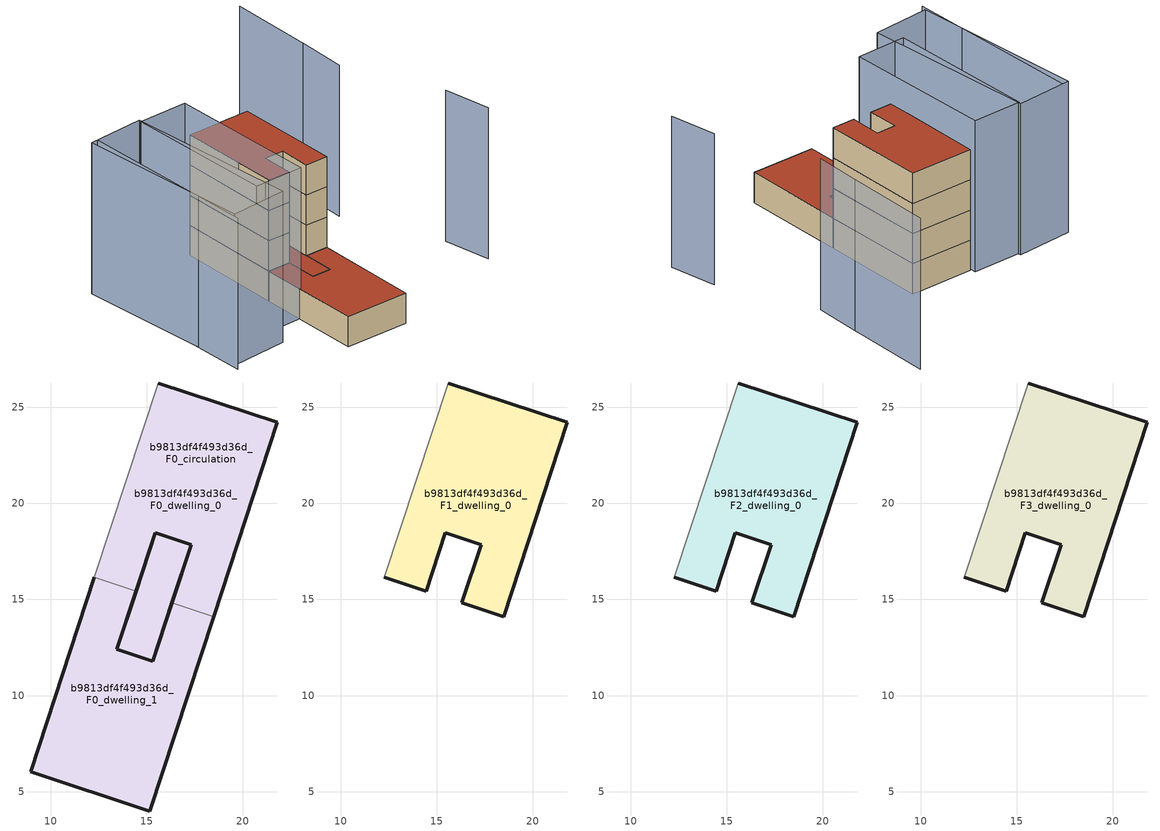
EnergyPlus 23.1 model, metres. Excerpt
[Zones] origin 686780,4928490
b9813df4f493d36d_F0_dwelling_0
 floor ground (EU_floor_Construction): 17.3,17.86 15.31,11.79 13.44,12.4 14.44,15.43 15.43,18.47 z0; 21.79,24.23 18.47,14.11 16.3,14.82 17.3,17.86 15.43,18.47 14.44,15.43 12.27,16.15 15.59,26.27 z0
 wall outside (EU_wall_Construction): 14.44,15.43 15.43,18.47 17.3,17.86 16.3,14.82 / 18.47,14.11 21.79,24.23 15.59,26.27 z0:3
 wall adiabatic (EU_wall_Construction): 15.59,26.27 12.27,16.15 z0:3
 wall to b9813df4f493d36d_F0_dwelling_1 (EU_wall_Construction): 12.27,16.15 14.44,15.43 / 16.3,14.82 18.47,14.11 z0:3
 roof outside (EU_floor_Construction): 15.31,11.79 17.3,17.86 15.43,18.47 14.44,15.43 13.44,12.4 z3
b9813df4f493d36d_F0_dwelling_1
 floor ground (EU_floor_Construction): 18.47,14.11 15.15,3.99 8.95,6.02 12.27,16.15 14.44,15.43 13.44,12.4 15.31,11.79 16.3,14.82 z0; 17.3,17.86 15.31,11.79 13.44,12.4 14.44,15.43 15.43,18.47 z0
 wall outside (EU_wall_Construction): 16.3,14.82 15.31,11.79 13.44,12.4 14.44,15.43 / 12.27,16.15 8.95,6.02 15.15,3.99 18.47,14.11 z0:3
 roof outside (EU_roof_Construction): 15.31,11.79 17.3,17.86 15.43,18.47 14.44,15.43 13.44,12.4 z3; 15.15,3.99 18.47,14.11 16.3,14.82 15.31,11.79 13.44,12.4 14.44,15.43 12.27,16.15 8.95,6.02 z3
b9813df4f493d36d_F0_circulation
 floor ground (EU_floor_Construction): 21.79,24.23 18.47,14.11 16.3,14.82 17.3,17.86 15.43,18.47 14.44,15.43 12.27,16.15 15.59,26.27 z0; 17.3,17.86 15.31,11.79 13.44,12.4 14.44,15.43 15.43,18.47 z0; 18.47,14.11 15.15,3.99 8.95,6.02 12.27,16.15 14.44,15.43 13.44,12.4 15.31,11.79 16.3,14.82 z0
 wall outside (EU_wall_Construction): 13.44,12.4 15.31,11.79 17.3,17.86 15.43,18.47 13.44,12.4 z0:3
 roof outside (EU_roof_Construction): 18.47,14.11 21.79,24.23 15.59,26.27 12.27,16.15 14.44,15.43 15.43,18.47 17.3,17.86 16.3,14.82 z3; 15.31,11.79 17.3,17.86 15.43,18.47 14.44,15.43 13.44,12.4 z3; 15.15,3.99 18.47,14.11 16.3,14.82 15.31,11.79 13.44,12.4 14.44,15.43 12.27,16.15 8.95,6.02 z3
b9813df4f493d36d_F1_dwelling_0
 floor to b9813df4f493d36d_F0_dwelling_0 (EU_floor_Construction): 21.79,24.23 18.47,14.11 16.3,14.82 17.3,17.86 15.43,18.47 14.44,15.43 12.27,16.15 15.59,26.27 z3
 wall outside (EU_wall_Construction): 12.27,16.15 14.44,15.43 15.43,18.47 17.3,17.86 16.3,14.82 18.47,14.11 21.79,24.23 15.59,26.27 z3:6
 wall adiabatic (EU_wall_Construction): 15.59,26.27 12.27,16.15 z3:6
b9813df4f493d36d_F2_dwelling_0
 floor to b9813df4f493d36d_F1_dwelling_0 (EU_floor_Construction): 21.79,24.23 18.47,14.11 16.3,14.82 17.3,17.86 15.43,18.47 14.44,15.43 12.27,16.15 15.59,26.27 z6
 wall outside (EU_wall_Construction): 12.27,16.15 14.44,15.43 15.43,18.47 17.3,17.86 16.3,14.82 18.47,14.11 21.79,24.23 15.59,26.27 z6:9
 wall adiabatic (EU_wall_Construction): 15.59,26.27 12.27,16.15 z6:9
b9813df4f493d36d_F3_dwelling_0
 floor to b9813df4f493d36d_F2_dwelling_0 (EU_floor_Construction): 21.79,24.23 18.47,14.11 16.3,14.82 17.3,17.86 15.43,18.47 14.44,15.43 12.27,16.15 15.59,26.27 z9
 wall outside (EU_wall_Construction): 12.27,16.15 14.44,15.43 15.43,18.47 17.3,17.86 16.3,14.82 18.47,14.11 21.79,24.23 15.59,26.27 z9:12
 wall adiabatic (EU_wall_Construction): 15.59,26.27 12.27,16.15 z9:12
 roof outside (EU_roof_Construction): 18.47,14.11 21.79,24.23 15.59,26.27 12.27,16.15 14.44,15.43 15.43,18.47 17.3,17.86 16.3,14.82 z12
shading: 28.36,18.93 30.01,23.6 / 28.72,3.93 29.43,8.7 / 5.99,29.72 0.58,12.1 / 29.95,23.41 32.78,31.81 / 10.73,28.28 15.58,26.79 / 15.58,26.79 11.09,12.19 / 11.09,12.19 6.24,13.68 / 6.24,13.68 10.73,28.28 / 1.01,12.67 5.3,29.94 / 5.3,29.94 10.93,28.54 / 10.93,28.54 6.65,11.27 / 6.65,11.27 1.01,12.67 z0:15
[Building]
EU S2 Campaign: North Axis=0; Terrain=City; Solar Distribution=FullExterior
[Site:Location]
Bologna: Latitude=44.5; Longitude=11.25; Time Zone=1; Elevation=37
[SizingPeriod:WeatherFileDays]
AnnualSizingPeriod: Begin Month=1; Begin Day of Month=1; End Month=12; End Day of Month=31; Day of Week for Start Day=Monday; Use Weather File Daylight Saving Period=No; Use Weather File Rain and Snow Indicators=No
[MATERIAL]
EU_InternalMass_Material: Roughness=MediumRough; Thickness=0.1; Conductivity=1; Density=1800; Specific Heat=900; Thermal Absorptance=0.9; Solar Absorptance=0.7; Visible Absorptance=0.7
[MATERIAL:NOMASS] Roughness=MediumRough; Thermal Absorptance=0.9; Solar Absorptance=0.7; Visible Absorptance=0.7
Name | Thermal Resistance
EU_wall_NoMass | 0.937881
EU_roof_NoMass | 0.548572
EU_floor_NoMass | 0.71348
[CONSTRUCTION]
EU_wall_Construction: EU_wall_NoMass
EU_roof_Construction: EU_roof_NoMass
EU_floor_Construction: EU_floor_NoMass
EU_InternalMass_Construction: EU_InternalMass_Material
[ZONE] Type=1; Multiplier=1; Ceiling Height=autocalculate; Floor Area=autocalculate; Part of Total Floor Area=Yes
Name | Volume
b9813df4f493d36d_F0_dwelling_0 | 227.525
b9813df4f493d36d_F1_dwelling_0 | 189.953
b9813df4f493d36d_F2_dwelling_0; b9813df4f493d36d_F3_dwelling_0 | 189.954
b9813df4f493d36d_F0_dwelling_1 | 227.528
b9813df4f493d36d_F0_circulation | 417.48
[INTERNALMASS] Construction=EU_InternalMass_Construction
Name | Zone or ZoneList | Surface Area
b9813df4f493d36d_F0_dwelling_0_EU_InternalMass | b9813df4f493d36d_F0_dwelling_0 | 63.3176
b9813df4f493d36d_F0_dwelling_1_EU_InternalMass | b9813df4f493d36d_F0_dwelling_1 | 63.3176
b9813df4f493d36d_F1_dwelling_0_EU_InternalMass | b9813df4f493d36d_F1_dwelling_0 | 140.202
b9813df4f493d36d_F2_dwelling_0_EU_InternalMass | b9813df4f493d36d_F2_dwelling_0 | 140.202
b9813df4f493d36d_F3_dwelling_0_EU_InternalMass | b9813df4f493d36d_F3_dwelling_0 | 140.202
[OTHEREQUIPMENT] Fuel Type=Electricity; Design Level Calculation Method=Watts/Area; Power per Zone Floor Area=1; Fraction Latent=0; Fraction Radiant=0; Fraction Lost=0; Carbon Dioxide Generation Rate=0; EndUse Subcategory=EU_Step8_InternalGains
Name | Zone or ZoneList or Space or SpaceList | Schedule
EU_Step8_InternalGain_b9813df4f493d36d_F0_dwelling_0_f000 | b9813df4f493d36d_F0_dwelling_0 | EU_Step8_GainSchedule_b9813df4f493d36d_F0_dwelling_0_f000
EU_Step8_InternalGain_b9813df4f493d36d_F0_dwelling_1_f000 | b9813df4f493d36d_F0_dwelling_1 | EU_Step8_GainSchedule_b9813df4f493d36d_F0_dwelling_1_f000
EU_Step8_InternalGain_b9813df4f493d36d_F1_dwelling_0_f000 | b9813df4f493d36d_F1_dwelling_0 | EU_Step8_GainSchedule_b9813df4f493d36d_F1_dwelling_0_f000
EU_Step8_InternalGain_b9813df4f493d36d_F2_dwelling_0_f000 | b9813df4f493d36d_F2_dwelling_0 | EU_Step8_GainSchedule_b9813df4f493d36d_F2_dwelling_0_f000
EU_Step8_InternalGain_b9813df4f493d36d_F3_dwelling_0_f000 | b9813df4f493d36d_F3_dwelling_0 | EU_Step8_GainSchedule_b9813df4f493d36d_F3_dwelling_0_f000
[ZONEINFILTRATION:DESIGNFLOWRATE]
EU_Circulation_Infiltration_b9813df4f493d36d_F0_circulation: Zone or ZoneList or Space or SpaceList=b9813df4f493d36d_F0_circulation; Schedule=EU_AlwaysOn; Design Flow Rate Calculation Method=Flow/Area; Flow Rate per Floor Area=0.0005; Constant Term Coefficient=1; Temperature Term Coefficient=0; Velocity Term Coefficient=0; Velocity Squared Term Coefficient=0
[ZONEVENTILATION:DESIGNFLOWRATE] Schedule=EU_AlwaysOn; Design Flow Rate Calculation Method=AirChanges/Hour; Air Changes per Hour=0.687892; Ventilation Type=Natural; Fan Pressure Rise=0; Fan Total Efficiency=1; Constant Term Coefficient=1; Temperature Term Coefficient=0; Velocity Term Coefficient=0; Velocity Squared Term Coefficient=0; Minimum Indoor Temperature=-100; Maximum Indoor Temperature=100; Delta Temperature=-100; Minimum Outdoor Temperature=-100; Maximum Outdoor Temperature=100; Maximum Wind Speed=40
Name | Zone or ZoneList or Space or SpaceList
EU_ConstantAir_b9813df4f493d36d_F0_dwelling_0 | b9813df4f493d36d_F0_dwelling_0
EU_ConstantAir_b9813df4f493d36d_F0_dwelling_1 | b9813df4f493d36d_F0_dwelling_1
EU_ConstantAir_b9813df4f493d36d_F1_dwelling_0 | b9813df4f493d36d_F1_dwelling_0
EU_ConstantAir_b9813df4f493d36d_F2_dwelling_0 | b9813df4f493d36d_F2_dwelling_0
EU_ConstantAir_b9813df4f493d36d_F3_dwelling_0 | b9813df4f493d36d_F3_dwelling_0
[HVACTEMPLATE:THERMOSTAT] Constant Heating Setpoint=20; Constant Cooling Setpoint=50
EU_HeatOnly_b9813df4f493d36d_F0_dwelling_0; EU_HeatOnly_b9813df4f493d36d_F0_dwelling_1; EU_HeatOnly_b9813df4f493d36d_F1_dwelling_0; EU_HeatOnly_b9813df4f493d36d_F2_dwelling_0; EU_HeatOnly_b9813df4f493d36d_F3_dwelling_0
[HVACTEMPLATE:ZONE:IDEALLOADSAIRSYSTEM] System Availability Schedule=EU_AlwaysOn; Maximum Heating Supply Air Temperature=50; Minimum Cooling Supply Air Temperature=13; Maximum Heating Supply Air Humidity Ratio=0.0156; Minimum Cooling Supply Air Humidity Ratio=0.0077; Heating Limit=NoLimit; Cooling Limit=NoLimit; Heating Availability Schedule=EU_AlwaysOn; Cooling Availability Schedule=EU_CoolingOff; Dehumidification Control Type=ConstantSensibleHeatRatio; Cooling Sensible Heat Ratio=0.7; Dehumidification Setpoint=60; Humidification Control Type=None; Humidification Setpoint=30; Outdoor Air Method=None; Outdoor Air Flow Rate per Person=0.00944; Outdoor Air Flow Rate per Zone Floor Area=0; Outdoor Air Flow Rate per Zone=0; Demand Controlled Ventilation Type=None; Outdoor Air Economizer Type=NoEconomizer; Heat Recovery Type=None; Sensible Heat Recovery Effectiveness=0.7; Latent Heat Recovery Effectiveness=0.65
Name | Template Thermostat
b9813df4f493d36d_F0_dwelling_0 | EU_HeatOnly_b9813df4f493d36d_F0_dwelling_0
b9813df4f493d36d_F0_dwelling_1 | EU_HeatOnly_b9813df4f493d36d_F0_dwelling_1
b9813df4f493d36d_F1_dwelling_0 | EU_HeatOnly_b9813df4f493d36d_F1_dwelling_0
b9813df4f493d36d_F2_dwelling_0 | EU_HeatOnly_b9813df4f493d36d_F2_dwelling_0
b9813df4f493d36d_F3_dwelling_0 | EU_HeatOnly_b9813df4f493d36d_F3_dwelling_0
[SIZING:ZONE] Zone Cooling Design Supply Air Temperature Input Method=SupplyAirTemperature; Zone Cooling Design Supply Air Temperature=13; Zone Heating Design Supply Air Temperature Input Method=SupplyAirTemperature; Zone Heating Design Supply Air Temperature=50; Zone Cooling Design Supply Air Humidity Ratio=0.008; Zone Heating Design Supply Air Humidity Ratio=0.008; Cooling Design Air Flow Method=DesignDay; Cooling Design Air Flow Rate=0; Cooling Minimum Air Flow per Zone Floor Area=0.000762; Cooling Minimum Air Flow=0; Cooling Minimum Air Flow Fraction=0.2; Heating Design Air Flow Method=DesignDay; Heating Design Air Flow Rate=0; Heating Maximum Air Flow per Zone Floor Area=0.002032; Heating Maximum Air Flow=0.141576; Heating Maximum Air Flow Fraction=0.3; Account for Dedicated Outdoor Air System=No; Dedicated Outdoor Air System Control Strategy=NeutralSupplyAir; Dedicated Outdoor Air Low Setpoint Temperature for Design=autosize; Dedicated Outdoor Air High Setpoint Temperature for Design=autosize; Zone Load Sizing Method=Sensible Load Only No Latent Load; Zone Latent Cooling Design Supply Air Humidity Ratio Input Method=HumidityRatioDifference; Zone Cooling Design Supply Air Humidity Ratio Difference=0.005; Zone Latent Heating Design Supply Air Humidity Ratio Input Method=HumidityRatioDifference; Zone Humidification Design Supply Air Humidity Ratio Difference=0.005
b9813df4f493d36d_F0_dwelling_0; b9813df4f493d36d_F0_dwelling_1; b9813df4f493d36d_F1_dwelling_0; b9813df4f493d36d_F2_dwelling_0; b9813df4f493d36d_F3_dwelling_0
[SCHEDULE:CONSTANT]
Name | Hourly Value
EU_AlwaysOn | 1
EU_CoolingOff | 0
[SCHEDULE:FILE] Column Number=1; Rows to Skip at Top=0; Number of Hours of Data=8760; Column Separator=Comma; Interpolate to Timestep=No; Minutes per Item=60; Adjust Schedule for Daylight Savings=Yes
Name | File
EU_Step8_GainSchedule_b9813df4f493d36d_F0_dwelling_0_f000 | ../../schedules/b9813df4f493d36d/b9813df4f493d36d_F0_dwelling_0_f000_gain.csv
EU_Step8_GainSchedule_b9813df4f493d36d_F0_dwelling_1_f000 | ../../schedules/b9813df4f493d36d/b9813df4f493d36d_F0_dwelling_1_f000_gain.csv
EU_Step8_GainSchedule_b9813df4f493d36d_F1_dwelling_0_f000 | ../../schedules/b9813df4f493d36d/b9813df4f493d36d_F1_dwelling_0_f000_gain.csv
EU_Step8_GainSchedule_b9813df4f493d36d_F2_dwelling_0_f000 | ../../schedules/b9813df4f493d36d/b9813df4f493d36d_F2_dwelling_0_f000_gain.csv
EU_Step8_GainSchedule_b9813df4f493d36d_F3_dwelling_0_f000 | ../../schedules/b9813df4f493d36d/b9813df4f493d36d_F3_dwelling_0_f000_gain.csv
